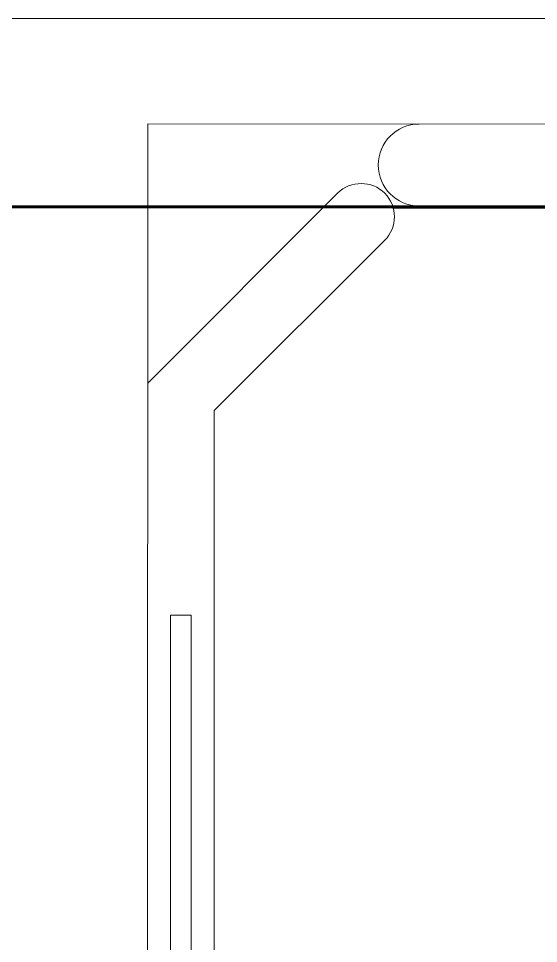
# Model space of a CAD drawing. Header units: metres. Extents: x 75097 to 220695, y -1557923 to -1361206.
# Drawn here: x 123501 to 124009, y -1464957 to -1464053 of the extents above; entities that cross this region are included whole.
import ezdxf

# ---------------------------------------------------------------- set-up
doc = ezdxf.new("R2010")
doc.units = ezdxf.units.M
doc.layers.get('0').update_dxf_attribs({"lineweight": 0})
for name, color, linetype, lineweight in [('A-100 - Copy$0$Medical Equipment and Furniture', 8, 'Continuous', 0), ('A-100 - Copy$0$Medical Equipment and Furniture1', 8, 'Continuous', 5), ('A-100 - Copy$0$Walls', 8, 'Continuous', 0)]:
    doc.layers.add(name, color=color, linetype=linetype, lineweight=lineweight)
doc.layers.add('E-POWR', color=7, linetype='Continuous', lineweight=9, true_color=0x4e7e3e)

# ---------------------------------------------------------------- blocks, each defined once
blk = doc.blocks.new('A-100 - Copy$0$HF16786E-P')
at = {"layer": 'A-100 - Copy$0$Medical Equipment and Furniture1'}
for p, q in [((0, -0.425), (0, 0.425)), ((-0.08, -0.16), (-0.08, 0.16)), ((-0.1136, -0.1936), (-0.28, -0.36)), ((-0.06763, -0.23956), (-0.25308, -0.425)), ((-1.86, -0.36), (-0.28, -0.36)), ((-0.48, -0.3825), (-1.66, -0.3825)), ((-0.48, -0.3825), (-0.48, -0.4025)), ((-0.48, -0.4025), (-1.66, -0.4025)), ((-2.14, -0.425), (0, -0.425))]:
    blk.add_line(p, q, dxfattribs=at)
for centre, radius, start, end in [((-0.04, -0.16), 0.04, 180, 0), ((-0.09061, -0.21658), 0.0325, 315, 135)]:
    blk.add_arc(centre, radius, start, end, dxfattribs=at)
blk = doc.blocks.new('A-100 - Copy')
at = {"layer": 'A-100 - Copy$0$Walls', "elevation": 0}
blk.add_lwpolyline([(119782.09, -1464052.69), (133096.42, -1464052.69), (133096.42, -1464152.69)], dxfattribs=at)
at = {"layer": 'A-100 - Copy$0$Medical Equipment and Furniture', "xscale": -1000, "yscale": 1000, "zscale": 1000, "rotation": 269.9850063405836}
blk.add_blockref('A-100 - Copy$0$HF16786E-P', (124052.09, -1464155.88, 0), dxfattribs=at)

msp = doc.modelspace()

# ---------------------------------------------------------------- linework, layer by layer
at = {"layer": 'E-POWR', "const_width": 3}
msp.add_lwpolyline([(115522.23, -1465741.03), (115522.23, -1464236.25), (117546.62, -1464236.25), (122230.29, -1464236.25), (125149.29, -1464237.3), (127909.01, -1464237.3), (130816.63, -1464237.3)], dxfattribs=at)

# ---------------------------------------------------------------- next in the draw order: block references
msp.add_blockref('A-100 - Copy', (0, 0))

doc.saveas('drawing.dxf')
